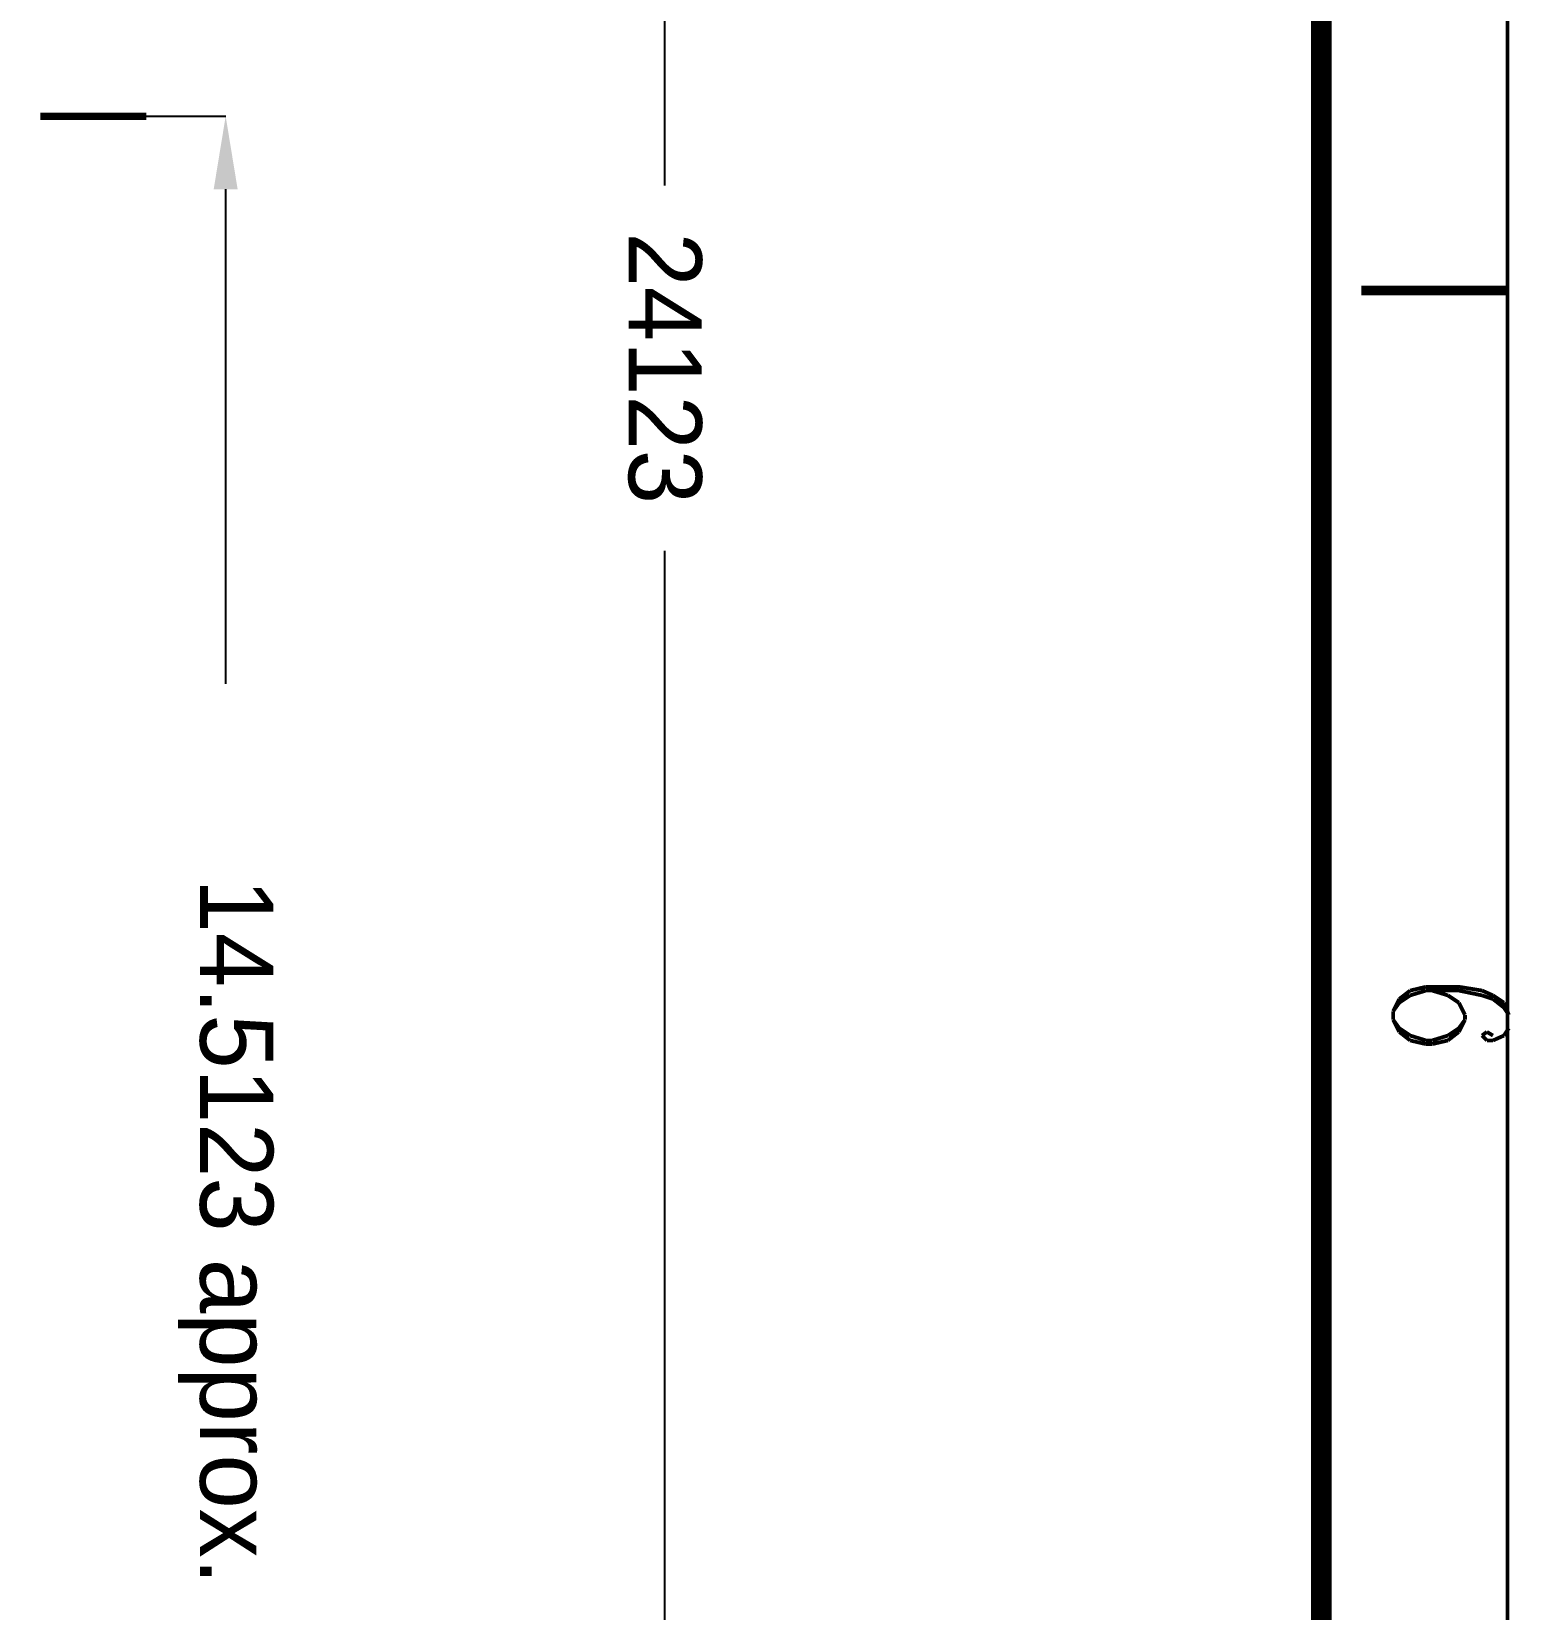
# Model space of a CAD drawing. Extents: x 0.1 to 11.6, y 0.3 to 16.2.
# Drawn here: x 9.55 to 11.577, y 10.436 to 12.596 of the extents above; entities that cross this region are included whole.
import ezdxf

# ---------------------------------------------------------------- set-up
doc = ezdxf.new("R2010")
doc.units = 0
doc.header["$MEASUREMENT"] = 0
doc.dimstyles.get("Standard").update_dxf_attribs({"dimtxt": 0.1, "dimasz": 0.1, "dimexe": 1.25, "dimexo": 0.625, "dimtad": 1, "dimtxsty": 'Standard', "dimcen": 2.5, "dimazin": 3, "dimtfac": 1, "dimtmove": 0, "dimatfit": 3})

# ---------------------------------------------------------------- blocks, each defined once
blk = doc.blocks.new('_CLOSEDFILLED')
at = {"color": 0, "linetype": 'BYBLOCK'}
blk.add_solid([(-1, 0.164), (0, 0), (-1, -0.164)], dxfattribs=at)
blk = doc.blocks.new('*D2')
for p, q in [((10.1067, 14.5817), (10.4163, 14.5817)), ((10.4163, 12.385), (10.4163, 14.4817)), ((10.4163, 9.7883), (10.4163, 11.885)), ((10.1067, 9.6883), (10.4163, 9.6883))]:
    blk.add_line(p, q)
at = {"layer": 'Defpoints'}
for p in [(10.1067, 14.5817), (10.1067, 9.6883), (10.4163, 9.6883)]:
    blk.add_point(p, dxfattribs=at)
at = {"xscale": 0.1, "yscale": 0.1}
for p, rotation in [((10.4163, 14.5817), 90), ((10.4163, 9.6883), 270)]:
    blk.add_blockref('_CLOSEDFILLED', p, dxfattribs=dict(at, rotation=rotation))
at = {"insert": (10.4163, 12.135), "char_height": 0.1, "attachment_point": 5, "rotation": 270}
blk.add_mtext('24123', dxfattribs=at)
blk = doc.blocks.new('*D3')
for p, q in [((9.7066, 12.48), (9.8153, 12.48)), ((9.8153, 11.7033), (9.8153, 12.38)), ((9.8153, 9.5267), (9.8153, 10.2033)), ((9.7066, 9.4267), (9.8153, 9.4267))]:
    blk.add_line(p, q)
at = {"layer": 'Defpoints'}
for p in [(9.7066, 12.48), (9.7066, 9.4267), (9.8153, 9.4267)]:
    blk.add_point(p, dxfattribs=at)
at = {"xscale": 0.1, "yscale": 0.1}
for p, rotation in [((9.8153, 12.48), 90), ((9.8153, 9.4267), 270)]:
    blk.add_blockref('_CLOSEDFILLED', p, dxfattribs=dict(at, rotation=rotation))
at = {"insert": (9.8153, 10.9533), "char_height": 0.1, "attachment_point": 5, "rotation": 270}
blk.add_mtext('14.5123 approx.', dxfattribs=at)

msp = doc.modelspace()

# ---------------------------------------------------------------- linework, layer by layer
at = {"color": 0, "const_width": 0.005208}
msp.add_lwpolyline([(0.155003, 16.22), (11.57, 16.22), (11.57, 0.310004), (0.155003, 0.310004), (0.155003, 16.22)], close=True, dxfattribs=at)
at = {"color": 0}
for points, const_width in [([(11.315, 16.02), (11.315, 0.516656)], 0.028333), ([(9.56168, 12.48), (9.70665, 12.48)], 0.01), ([(11.37, 12.2416), (11.57, 12.2416)], 0.013333), ([(11.4217, 11.2717), (11.4134, 11.255)], 0.005208), ([(11.4367, 11.2833), (11.4217, 11.2717)], 0.005208), ([(11.4367, 11.2767), (11.4217, 11.2667)], 0.005208), ([(11.4583, 11.2884), (11.4367, 11.2833)], 0.005208), ([(11.4583, 11.2833), (11.4367, 11.2767)], 0.005208), ([(11.5033, 11.2884), (11.4583, 11.2884)], 0.005208), ([(11.5033, 11.2833), (11.4583, 11.2833)], 0.005208), ([(11.4883, 11.2767), (11.4667, 11.2833)], 0.005208), ([(11.5033, 11.2667), (11.4883, 11.2767)], 0.005208), ([(11.535, 11.2833), (11.5033, 11.2884)], 0.005208), ([(11.535, 11.2767), (11.5033, 11.2833)], 0.005208), ([(11.55, 11.2767), (11.535, 11.2833)], 0.005208), ([(11.55, 11.2717), (11.535, 11.2767)], 0.005208), ([(11.565, 11.2667), (11.55, 11.2767)], 0.005208), ([(11.565, 11.26), (11.55, 11.2717)], 0.005208), ([(11.4217, 11.2667), (11.4134, 11.255)], 0.005208), ([(11.4134, 11.255), (11.4134, 11.2433)], 0.005208), ([(11.5117, 11.25), (11.5033, 11.2667)], 0.005208), ([(11.5117, 11.2433), (11.5117, 11.25)], 0.005208), ([(11.5717, 11.25), (11.565, 11.2667)], 0.005208), ([(11.5717, 11.25), (11.565, 11.26)], 0.005208), ([(11.4134, 11.2433), (11.4217, 11.2267)], 0.005208), ([(11.4134, 11.2433), (11.4217, 11.2317)], 0.005208), ([(11.4217, 11.2317), (11.4367, 11.2217)], 0.005208), ([(11.4883, 11.2217), (11.5033, 11.2317)], 0.005208), ([(11.5033, 11.2267), (11.5117, 11.2433)], 0.005208), ([(11.5033, 11.2317), (11.5117, 11.2433)], 0.005208), ([(11.565, 11.2217), (11.5717, 11.2317)], 0.005208), ([(11.4217, 11.2267), (11.4367, 11.215)], 0.005208), ([(11.4367, 11.2217), (11.4583, 11.215)], 0.005208), ([(11.4367, 11.215), (11.4583, 11.21)], 0.005208), ([(11.4583, 11.215), (11.4667, 11.215)], 0.005208), ([(11.4583, 11.21), (11.4667, 11.21)], 0.005208), ([(11.4667, 11.215), (11.4883, 11.2217)], 0.005208), ([(11.4667, 11.21), (11.4883, 11.215)], 0.005208), ([(11.4883, 11.215), (11.5033, 11.2267)], 0.005208), ([(11.5417, 11.2267), (11.535, 11.2217)], 0.005208), ([(11.535, 11.2217), (11.5417, 11.215)], 0.005208), ([(11.55, 11.2217), (11.5417, 11.2267)], 0.005208), ([(11.5417, 11.215), (11.55, 11.215)], 0.005208), ([(11.55, 11.215), (11.565, 11.2217)], 0.005208)]:
    msp.add_lwpolyline(points, dxfattribs=dict(at, const_width=const_width))

# ---------------------------------------------------------------- dimensions: what is measured, and where the dimension line sits
at = {"linetype": 'Continuous'}
for base, p1, p2, text, picture, middle in [((10.41633, 9.68832), (10.1067, 9.68832), (10.1067, 14.5817), '24123', '*D2', (10.41633, 12.13501)), ((9.815297, 9.42665), (9.70665, 9.42665), (9.70665, 12.48), '14.5123 approx.', '*D3', (9.815297, 10.953325))]:
    dim = msp.add_linear_dim(base=base, p1=p1, p2=p2, angle=90, text=text, dimstyle='Standard', dxfattribs=at)
    dim.commit()
    dim.dimension.update_dxf_attribs({"geometry": picture, "text_midpoint": middle, "text_rotation": 270})

doc.saveas('drawing.dxf')
